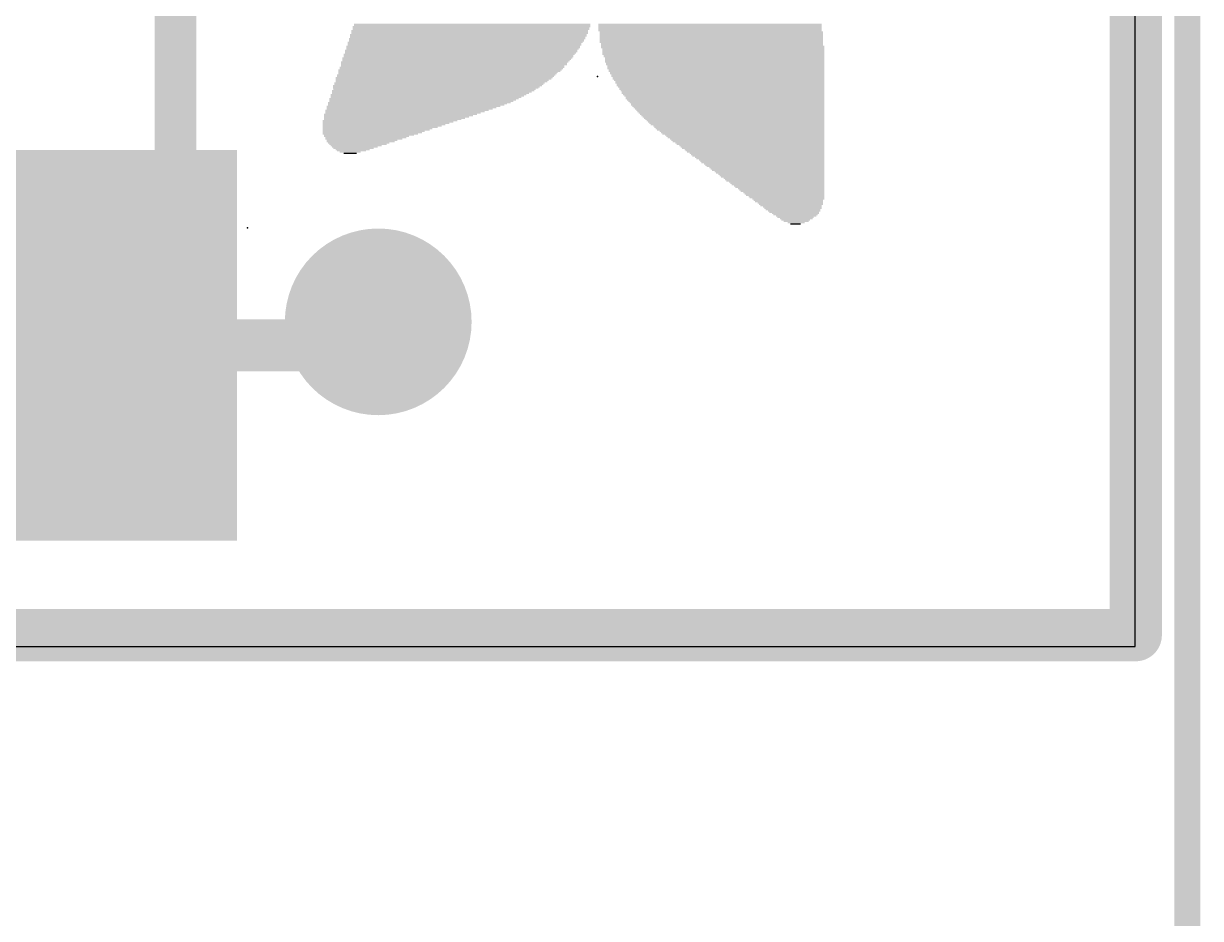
# Model space of a CAD drawing. Extents: x -0.1 to 24.1, y -0.3 to 31.9.
# Drawn here: x 18.34 to 24.06, y 13.73 to 18.09 of the extents above; entities that cross this region are included whole.
import ezdxf

# ---------------------------------------------------------------- set-up
doc = ezdxf.new("R2010")
doc.units = 0
for name, color, linetype in [('1', 12, 'CONTINUOUS'), ('16', 132, 'CONTINUOUS'), ('18', 110, 'CONTINUOUS'), ('20', 53, 'CONTINUOUS'), ('21', 253, 'CONTINUOUS'), ('23', 53, 'CONTINUOUS'), ('24', 53, 'CONTINUOUS'), ('51', 253, 'CONTINUOUS'), ('52', 253, 'CONTINUOUS')]:
    doc.layers.add(name, color=color, linetype=linetype)

# ---------------------------------------------------------------- blocks, each defined once
blk = doc.blocks.new('RECT')
blk.add_solid([(-0.5, -0.5), (0.5, -0.5), (-0.5, 0.5), (0.5, 0.5)])
blk = doc.blocks.new('ROUNDV')
at = {"const_width": 0.5}
blk.add_lwpolyline([(0, -0.25, 1), (0, 0.25, 1), (0, -0.25)], format="xyb", dxfattribs=at)

msp = doc.modelspace()

# ---------------------------------------------------------------- linework, layer by layer
at = {"layer": '1', "const_width": 0.254}
for points in [[(19.9516, 16.5226), (20.066, 16.637)], [(18.68, 16.5226), (19.9516, 16.5226)]]:
    msp.add_lwpolyline(points, dxfattribs=at)
at = {"layer": '1', "const_width": 0.127}
for points in [[(20.1109, 16.5921, 1), (20.0211, 16.6819)], [(18.68, 16.5861, 1), (18.68, 16.4591)], [(19.9067, 16.5675, 1), (19.9965, 16.4777)], [(19.9516, 16.4591, 1), (19.9516, 16.5861)]]:
    msp.add_lwpolyline(points, format="xyb", dxfattribs=at)
at = {"layer": '16', "const_width": 0.254}
for points in [[(23.749, 15.113), (23.749, 19.939)], [(20.066, 16.637), (20.32, 16.637)], [(0.254, 15.113), (23.749, 15.113)]]:
    msp.add_lwpolyline(points, dxfattribs=at)
at = {"layer": '16', "const_width": 0.127}
for points in [[(20.066, 16.7005, 1), (20.066, 16.5735)], [(20.32, 16.5735, 1), (20.32, 16.7005)], [(23.749, 15.0495, 1), (23.749, 15.1765)], [(23.6855, 15.113, 1), (23.8125, 15.113)]]:
    msp.add_lwpolyline(points, format="xyb", dxfattribs=at)
at = {"layer": '20'}
for p, q in [((23.746, 15.0586), (23.746, 19.946)), ((0.254, 15.0586), (23.746, 15.0586))]:
    msp.add_line(p, q, dxfattribs=at)
at = {"layer": '23'}
msp.add_point((19.431, 17.0942), dxfattribs=at)
at = {"layer": '24'}
msp.add_point((21.1328, 17.8308), dxfattribs=at)
at = {"layer": '51', "const_width": 0.2032}
for points in [[(19.08, 18.2626), (19.08, 15.8226)], [(18.08, 15.8226), (19.08, 15.8226)]]:
    msp.add_lwpolyline(points, dxfattribs=at)
at = {"layer": '51', "const_width": 0.1016}
for points in [[(19.08, 15.7718, 1), (19.08, 15.8734)], [(19.0292, 15.8226, 1), (19.1308, 15.8226)]]:
    msp.add_lwpolyline(points, format="xyb", dxfattribs=at)
at = {"layer": '52', "const_width": 0.127}
msp.add_lwpolyline([(24, 19.956), (24, 0.256)], dxfattribs=at)

# ---------------------------------------------------------------- block references
at = {"layer": '1', "xscale": 1.4, "yscale": 1.9}
msp.add_blockref('RECT', (18.68, 16.5226), dxfattribs=at)
at = {"layer": '18', "xscale": 0.908, "yscale": 0.908}
msp.add_blockref('ROUNDV', (20.066, 16.637), dxfattribs=at)
msp.add_blockref('ROUNDV', (20.066, 16.637), dxfattribs=at)
at = {"layer": '21'}
for p, xscale, yscale in [((20.5232, 18.0848), 1.1494, 0.0064), ((20.5232, 18.0785), 1.1494, 0.0063), ((21.6789, 18.0848), 1.0858, 0.0064), ((21.6789, 18.0785), 1.0858, 0.0063), ((20.5041, 18.034), 1.1493, 0.0064), ((20.5041, 18.0277), 1.1493, 0.0063), ((20.501, 18.0213), 1.143, 0.0064), ((20.5105, 18.0531), 1.1494, 0.0063), ((20.5105, 18.0467), 1.1494, 0.0064), ((20.5105, 18.0404), 1.1494, 0.0063), ((20.5201, 18.0721), 1.1557, 0.0064), ((20.5169, 18.0658), 1.1493, 0.0063), ((20.5169, 18.0594), 1.1493, 0.0064), ((21.6789, 18.0721), 1.0858, 0.0064), ((21.6789, 18.0658), 1.0858, 0.0063), ((21.6789, 18.0594), 1.0858, 0.0064), ((21.6789, 18.0531), 1.0858, 0.0063), ((21.6852, 18.0467), 1.0859, 0.0064), ((21.6852, 18.0404), 1.0859, 0.0063), ((21.6852, 18.034), 1.0859, 0.0064), ((21.6852, 18.0277), 1.0859, 0.0063), ((21.6852, 18.0213), 1.0859, 0.0064), ((20.4788, 17.9769), 1.1367, 0.0063), ((20.4788, 17.9705), 1.1367, 0.0064), ((20.4756, 17.9642), 1.1303, 0.0063), ((20.4883, 17.9959), 1.143, 0.0064), ((20.4851, 17.9896), 1.1366, 0.0063), ((20.4851, 17.9832), 1.1366, 0.0064), ((20.4978, 18.015), 1.1494, 0.0063), ((20.4946, 18.0086), 1.143, 0.0064), ((20.4946, 18.0023), 1.143, 0.0063), ((21.6852, 18.015), 1.0859, 0.0063), ((21.6852, 18.0086), 1.0859, 0.0064), ((21.6852, 18.0023), 1.0859, 0.0063), ((21.6852, 17.9959), 1.0859, 0.0064), ((21.6884, 17.9896), 1.0795, 0.0063), ((21.6884, 17.9832), 1.0795, 0.0064), ((21.6916, 17.9769), 1.0858, 0.0063), ((21.6916, 17.9705), 1.0858, 0.0064), ((21.6948, 17.9642), 1.0795, 0.0063), ((20.4502, 17.9197), 1.1176, 0.0064), ((20.447, 17.9134), 1.1112, 0.0063), ((20.4439, 17.907), 1.1049, 0.0064), ((20.4597, 17.9388), 1.124, 0.0063), ((20.4565, 17.9324), 1.1176, 0.0064), ((20.4565, 17.9261), 1.1176, 0.0063), ((20.4693, 17.9578), 1.1303, 0.0064), ((20.4693, 17.9515), 1.1303, 0.0063), ((20.4661, 17.9451), 1.1239, 0.0064), ((21.6948, 17.9578), 1.0795, 0.0064), ((21.6948, 17.9515), 1.0795, 0.0063), ((21.6948, 17.9451), 1.0795, 0.0064), ((21.6948, 17.9388), 1.0795, 0.0063), ((21.698, 17.9324), 1.0731, 0.0064), ((21.698, 17.9261), 1.0731, 0.0063), ((21.7011, 17.9197), 1.0668, 0.0064), ((21.7011, 17.9134), 1.0668, 0.0063), ((21.7011, 17.907), 1.0668, 0.0064), ((20.4153, 17.8626), 1.0859, 0.0063), ((20.4121, 17.8562), 1.0795, 0.0064), ((20.4057, 17.8498), 1.0668, 0.0063), ((20.4248, 17.8753), 1.0922, 0.0063), ((20.4216, 17.8689), 1.0858, 0.0064), ((20.4375, 17.9007), 1.1049, 0.0063), ((20.4343, 17.8943), 1.0986, 0.0064), ((20.4343, 17.888), 1.0986, 0.0063), ((20.428, 17.8816), 1.0859, 0.0064), ((21.7011, 17.9007), 1.0668, 0.0063), ((21.7043, 17.8943), 1.0604, 0.0064), ((21.7043, 17.888), 1.0604, 0.0063), ((21.7075, 17.8816), 1.0541, 0.0064), ((21.7075, 17.8753), 1.0541, 0.0063), ((21.7075, 17.8689), 1.0541, 0.0064), ((21.7107, 17.8626), 1.0477, 0.0063), ((21.7107, 17.8562), 1.0477, 0.0064), ((21.7138, 17.8498), 1.0414, 0.0063), ((20.3645, 17.7991), 1.0223, 0.0063), ((20.3613, 17.7927), 1.016, 0.0064), ((20.3866, 17.8245), 1.0541, 0.0063), ((20.3835, 17.8181), 1.0478, 0.0064), ((20.3772, 17.8117), 1.0351, 0.0063), ((20.374, 17.8054), 1.0287, 0.0064), ((20.3962, 17.8372), 1.0604, 0.0063), ((20.3931, 17.8308), 1.0541, 0.0064), ((20.4026, 17.8435), 1.0605, 0.0064), ((21.7138, 17.8435), 1.0414, 0.0064), ((21.717, 17.8372), 1.035, 0.0063), ((21.717, 17.8308), 1.035, 0.0064), ((21.7202, 17.8245), 1.0287, 0.0063), ((21.7202, 17.8181), 1.0287, 0.0064), ((21.7233, 17.8117), 1.0223, 0.0063), ((21.7265, 17.8054), 1.016, 0.0064), ((21.7265, 17.7991), 1.016, 0.0063), ((21.7297, 17.7927), 1.0096, 0.0064), ((20.3104, 17.7419), 0.9525, 0.0064), ((20.3041, 17.7355), 0.9398, 0.0063), ((20.3327, 17.761), 0.9842, 0.0063), ((20.32, 17.7483), 0.9588, 0.0063), ((20.3264, 17.7546), 0.9715, 0.0064), ((20.3485, 17.78), 1.0033, 0.0064), ((20.3549, 17.7864), 1.016, 0.0063), ((20.3454, 17.7736), 0.997, 0.0063), ((20.3391, 17.7673), 0.9843, 0.0064), ((21.7297, 17.7864), 1.0096, 0.0063), ((21.7329, 17.78), 1.0033, 0.0064), ((21.7361, 17.7736), 0.9969, 0.0063), ((21.7361, 17.7673), 0.9969, 0.0064), ((21.7392, 17.761), 0.9906, 0.0063), ((21.7424, 17.7546), 0.9842, 0.0064), ((21.7424, 17.7483), 0.9842, 0.0063), ((21.7456, 17.7419), 0.9779, 0.0064), ((21.7488, 17.7355), 0.9715, 0.0063), ((20.2375, 17.6848), 0.8445, 0.0063), ((20.2279, 17.6784), 0.8255, 0.0064), ((20.266, 17.7038), 0.889, 0.0064), ((20.2565, 17.6974), 0.87, 0.0063), ((20.2502, 17.6911), 0.8573, 0.0064), ((20.2819, 17.7165), 0.908, 0.0064), ((20.2883, 17.7229), 0.9207, 0.0063), ((20.2756, 17.7102), 0.8953, 0.0063), ((20.2978, 17.7292), 0.9271, 0.0064), ((21.7519, 17.7292), 0.9652, 0.0064), ((21.7519, 17.7229), 0.9652, 0.0063), ((21.7551, 17.7165), 0.9588, 0.0064), ((21.7583, 17.7102), 0.9525, 0.0063), ((21.7614, 17.7038), 0.9461, 0.0064), ((21.7646, 17.6974), 0.9398, 0.0063), ((21.7646, 17.6911), 0.9398, 0.0064), ((21.7678, 17.6848), 0.9334, 0.0063), ((21.771, 17.6784), 0.9271, 0.0064), ((20.1549, 17.634), 0.7048, 0.0063), ((20.1454, 17.6276), 0.6858, 0.0064), ((20.174, 17.6467), 0.7429, 0.0063), ((20.1645, 17.6403), 0.7239, 0.0064), ((20.1359, 17.6212), 0.6667, 0.0063), ((20.1961, 17.6593), 0.7747, 0.0063), ((20.2057, 17.6657), 0.7938, 0.0064), ((20.1867, 17.653), 0.7557, 0.0064), ((20.2184, 17.6721), 0.8064, 0.0063), ((21.7742, 17.6721), 0.9207, 0.0063), ((21.7773, 17.6657), 0.9144, 0.0064), ((21.7805, 17.6593), 0.908, 0.0063), ((21.7837, 17.653), 0.9017, 0.0064), ((21.7869, 17.6467), 0.8953, 0.0063), ((21.79, 17.6403), 0.889, 0.0064), ((21.7932, 17.634), 0.8826, 0.0063), ((21.7964, 17.6276), 0.8763, 0.0064), ((21.7995, 17.6212), 0.8699, 0.0063), ((20.1136, 17.6086), 0.635, 0.0063), ((20.1041, 17.6022), 0.616, 0.0064), ((20.0755, 17.5831), 0.5588, 0.0063), ((20.0628, 17.5768), 0.5334, 0.0064), ((20.0437, 17.5641), 0.4953, 0.0064), ((20.1232, 17.6149), 0.6541, 0.0064), ((20.0946, 17.5959), 0.5969, 0.0063), ((20.0851, 17.5895), 0.5779, 0.0064), ((20.0565, 17.5705), 0.5207, 0.0063), ((21.8027, 17.6149), 0.8636, 0.0064), ((21.8059, 17.6086), 0.8572, 0.0063), ((21.8091, 17.6022), 0.8509, 0.0064), ((21.8123, 17.5959), 0.8445, 0.0063), ((21.8186, 17.5895), 0.8318, 0.0064), ((21.8218, 17.5831), 0.8255, 0.0063), ((21.825, 17.5768), 0.8191, 0.0064), ((21.8281, 17.5705), 0.8128, 0.0063), ((21.8345, 17.5641), 0.8001, 0.0064), ((20.0374, 17.5578), 0.4826, 0.0063), ((20.0279, 17.5514), 0.4636, 0.0064), ((20.0216, 17.545), 0.4381, 0.0063), ((20.0089, 17.5387), 0.4127, 0.0064), ((20.0056, 17.5324), 0.3937, 0.0063), ((19.9962, 17.526), 0.3747, 0.0064), ((19.9867, 17.5197), 0.3429, 0.0063), ((19.9803, 17.5133), 0.3302, 0.0064), ((19.9708, 17.5069), 0.2985, 0.0063), ((21.8377, 17.5578), 0.7937, 0.0063), ((21.8408, 17.5514), 0.7874, 0.0064), ((21.8472, 17.545), 0.7747, 0.0063), ((21.8504, 17.5387), 0.7683, 0.0064), ((21.8535, 17.5324), 0.762, 0.0063), ((21.8599, 17.526), 0.7493, 0.0064), ((21.8631, 17.5197), 0.7429, 0.0063), ((21.8662, 17.5133), 0.7366, 0.0064), ((21.8726, 17.5069), 0.7239, 0.0063), ((19.9676, 17.5006), 0.2794, 0.0064), ((19.9581, 17.4943), 0.2477, 0.0063), ((19.9517, 17.4879), 0.2222, 0.0064), ((19.9454, 17.4816), 0.1969, 0.0063), ((19.9422, 17.4752), 0.1651, 0.0064), ((19.9359, 17.4688), 0.1397, 0.0063), ((19.9295, 17.4625), 0.1016, 0.0064), ((19.9294, 17.4562), 0.0635, 0.0063), ((21.8758, 17.5006), 0.7175, 0.0064), ((21.8821, 17.4943), 0.7048, 0.0063), ((21.8853, 17.4879), 0.6985, 0.0064), ((21.8885, 17.4816), 0.6921, 0.0063), ((21.8948, 17.4752), 0.6794, 0.0064), ((21.898, 17.4688), 0.6731, 0.0063), ((21.9012, 17.4625), 0.6667, 0.0064), ((21.9075, 17.4562), 0.654, 0.0063), ((21.9107, 17.4498), 0.6477, 0.0064), ((21.9139, 17.4435), 0.6413, 0.0063), ((21.9202, 17.4371), 0.6286, 0.0064), ((21.9234, 17.4307), 0.6223, 0.0063), ((21.9297, 17.4244), 0.6096, 0.0064), ((21.9329, 17.4181), 0.6032, 0.0063), ((21.9361, 17.4117), 0.5969, 0.0064), ((21.9424, 17.4054), 0.5842, 0.0063), ((21.9456, 17.399), 0.5778, 0.0064), ((21.9488, 17.3926), 0.5715, 0.0063), ((21.9551, 17.3863), 0.5588, 0.0064), ((21.9583, 17.38), 0.5524, 0.0063), ((21.9615, 17.3736), 0.5461, 0.0064), ((21.9678, 17.3673), 0.5334, 0.0063), ((21.971, 17.3609), 0.527, 0.0064), ((21.9774, 17.3545), 0.5143, 0.0063), ((21.9805, 17.3482), 0.508, 0.0064), ((21.9837, 17.3419), 0.5016, 0.0063), ((21.9901, 17.3355), 0.4889, 0.0064), ((21.9932, 17.3292), 0.4826, 0.0063), ((21.9964, 17.3228), 0.4762, 0.0064), ((22.0028, 17.3164), 0.4635, 0.0063), ((22.0059, 17.3101), 0.4572, 0.0064), ((22.0091, 17.3038), 0.4508, 0.0063), ((22.0155, 17.2974), 0.4381, 0.0064), ((22.0186, 17.2911), 0.4318, 0.0063), ((22.025, 17.2847), 0.4191, 0.0064), ((22.0282, 17.2783), 0.4127, 0.0063), ((22.0313, 17.272), 0.4064, 0.0064), ((22.0376, 17.2657), 0.3937, 0.0063), ((22.0409, 17.2593), 0.3873, 0.0064), ((22.044, 17.253), 0.381, 0.0063), ((22.0504, 17.2466), 0.3683, 0.0064), ((22.0536, 17.2402), 0.3619, 0.0063), ((22.0599, 17.2339), 0.3492, 0.0064), ((22.0599, 17.2276), 0.3366, 0.0063), ((22.0631, 17.2212), 0.3302, 0.0064), ((22.0694, 17.2149), 0.3175, 0.0063), ((22.0726, 17.2085), 0.3112, 0.0064), ((22.0726, 17.2021), 0.2984, 0.0063), ((22.079, 17.1958), 0.2857, 0.0064), ((22.0821, 17.1895), 0.2794, 0.0063), ((22.0822, 17.1831), 0.2667, 0.0064), ((22.0885, 17.1768), 0.254, 0.0063), ((22.0885, 17.1704), 0.2413, 0.0064), ((22.0948, 17.164), 0.2286, 0.0063), ((22.0949, 17.1577), 0.2159, 0.0064), ((22.098, 17.1514), 0.1968, 0.0063), ((22.0948, 17.145), 0.1778, 0.0064), ((22.098, 17.1387), 0.1588, 0.0063), ((22.0949, 17.1323), 0.1397, 0.0064), ((22.098, 17.1259), 0.1206, 0.0063), ((22.098, 17.1196), 0.0826, 0.0064), ((22.0948, 17.1133), 0.0508, 0.0063)]:
    msp.add_blockref('RECT', p, dxfattribs=dict(at, xscale=xscale, yscale=yscale))

doc.saveas('drawing.dxf')
